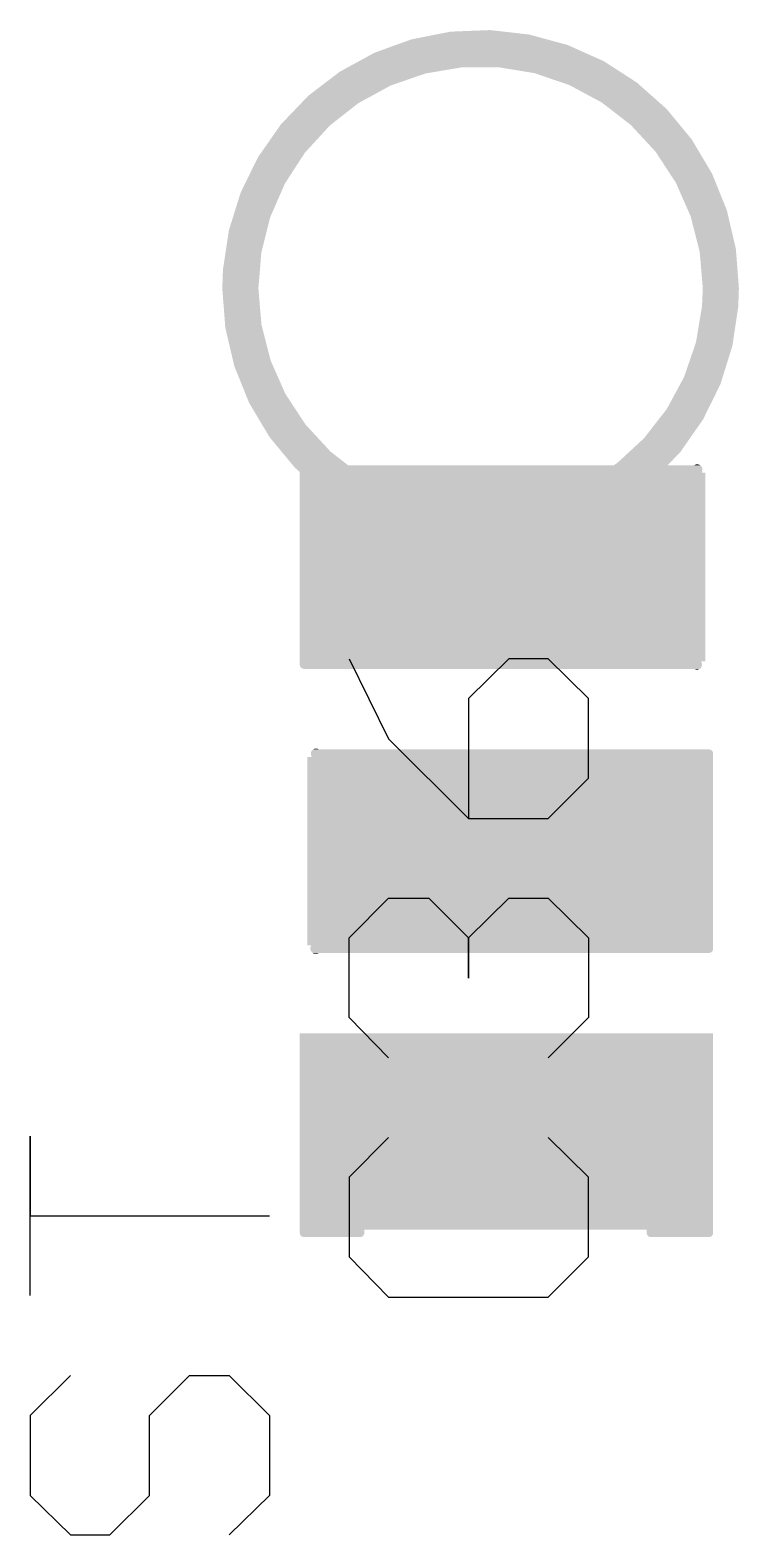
# Model space of a CAD drawing. Extents: x 0 to 3.48, y -0.08 to 2.34.
# Drawn here: x 0.9989 to 1.0922, y 0.3376 to 0.5357 of the extents above; entities that cross this region are included whole.
import ezdxf

# ---------------------------------------------------------------- set-up
doc = ezdxf.new("R2010")
doc.units = 0
doc.layers.add('GBS', color=7, linetype='Continuous')
doc.layers.add('GTO', color=7, linetype='Continuous')

msp = doc.modelspace()

# ---------------------------------------------------------------- linework, layer by layer
at = {"layer": 'GBS'}
for points in [[(1.0344, 0.47789), (1.03441, 0.47792), (1.0874, 0.47789), (1.0874, 0.47792)], [(1.0344, 0.47786), (1.0344, 0.47789), (1.08741, 0.47786), (1.0874, 0.47789)], [(1.0344, 0.47784), (1.0344, 0.47786), (1.08741, 0.47784), (1.08741, 0.47786)], [(1.0344, 0.4778), (1.0344, 0.47784), (1.08741, 0.4778), (1.08741, 0.47784)], [(1.0344, 0.47774), (1.0344, 0.4778), (1.0874, 0.47774), (1.08741, 0.4778)], [(1.0344, 0.47768), (1.0344, 0.47774), (1.08739, 0.47768), (1.0874, 0.47774)], [(1.0344, 0.47762), (1.0344, 0.47768), (1.08738, 0.47762), (1.08739, 0.47768)], [(1.0344, 0.47756), (1.0344, 0.47762), (1.08736, 0.47756), (1.08738, 0.47762)], [(1.0344, 0.4775), (1.0344, 0.47756), (1.08733, 0.4775), (1.08736, 0.47756)], [(1.0344, 0.47745), (1.0344, 0.4775), (1.0873, 0.47745), (1.08733, 0.4775)], [(1.0344, 0.47741), (1.0344, 0.47745), (1.08728, 0.47741), (1.0873, 0.47745)], [(1.0344, 0.4774), (1.0344, 0.47741), (1.08729, 0.4774), (1.08728, 0.47741)], [(1.0344, 0.4526), (1.0344, 0.4774), (1.0878, 0.4526), (1.0878, 0.4774)], [(1.0344, 0.4774), (1.0344, 0.4774), (1.0878, 0.4774), (1.08729, 0.4774)], [(1.03441, 0.47794), (1.03442, 0.47798), (1.0874, 0.47794), (1.08739, 0.47798)], [(1.03441, 0.47792), (1.03441, 0.47794), (1.0874, 0.47792), (1.0874, 0.47794)], [(1.03442, 0.47798), (1.03444, 0.47803), (1.08739, 0.47798), (1.08737, 0.47803)], [(1.03444, 0.47804), (1.03446, 0.47808), (1.08737, 0.47804), (1.08736, 0.47808)], [(1.03444, 0.47803), (1.03444, 0.47804), (1.08737, 0.47803), (1.08737, 0.47804)], [(1.03446, 0.47809), (1.03448, 0.47812), (1.08735, 0.47809), (1.08734, 0.47812)], [(1.03446, 0.47808), (1.03446, 0.47809), (1.08736, 0.47808), (1.08735, 0.47809)], [(1.03448, 0.47812), (1.0345, 0.47815), (1.08734, 0.47812), (1.08732, 0.47815)], [(1.0345, 0.47816), (1.03453, 0.4782), (1.08732, 0.47816), (1.08729, 0.4782)], [(1.0345, 0.47815), (1.0345, 0.47816), (1.08732, 0.47815), (1.08732, 0.47816)], [(1.03454, 0.4782), (1.03457, 0.47824), (1.08729, 0.4782), (1.08727, 0.47824)], [(1.03457, 0.47824), (1.03458, 0.47825), (1.08727, 0.47824), (1.08726, 0.47825)], [(1.03458, 0.47825), (1.0346, 0.47827), (1.08726, 0.47825), (1.08724, 0.47827)], [(1.0346, 0.47827), (1.03464, 0.4783), (1.08724, 0.47827), (1.08722, 0.4783)], [(1.03464, 0.4783), (1.03468, 0.47833), (1.08722, 0.4783), (1.08719, 0.47833)], [(1.03468, 0.47833), (1.03471, 0.47834), (1.08719, 0.47833), (1.08717, 0.47834)], [(1.03471, 0.47834), (1.03473, 0.47835), (1.08717, 0.47834), (1.08716, 0.47835)], [(1.03473, 0.47835), (1.03477, 0.47837), (1.08716, 0.47835), (1.08714, 0.47837)], [(1.03477, 0.47837), (1.03481, 0.47838), (1.08714, 0.47837), (1.08713, 0.47838)], [(1.03481, 0.47838), (1.03482, 0.47838), (1.08713, 0.47838), (1.08712, 0.47838)], [(1.03482, 0.47838), (1.03487, 0.47839), (1.08712, 0.47838), (1.08711, 0.47839)], [(1.03487, 0.47839), (1.03492, 0.4784), (1.08711, 0.47839), (1.0871, 0.4784)], [(1.03492, 0.4784), (1.03497, 0.4784), (1.0871, 0.4784), (1.08709, 0.4784)], [(1.08633, 0.4784), (1.08634, 0.47841), (1.08709, 0.4784), (1.08708, 0.47841)], [(1.08634, 0.47841), (1.08638, 0.47843), (1.08708, 0.47841), (1.08704, 0.47843)], [(1.08638, 0.47843), (1.0864, 0.47844), (1.08704, 0.47843), (1.08702, 0.47844)], [(1.0864, 0.47844), (1.08643, 0.47846), (1.08702, 0.47844), (1.08699, 0.47846)], [(1.08643, 0.47846), (1.08645, 0.47847), (1.08699, 0.47846), (1.08697, 0.47847)], [(1.08645, 0.47847), (1.08649, 0.47848), (1.08697, 0.47847), (1.08693, 0.47848)], [(1.08649, 0.47848), (1.08651, 0.47849), (1.08693, 0.47848), (1.08691, 0.47849)], [(1.08651, 0.47849), (1.08655, 0.4785), (1.08691, 0.47849), (1.08687, 0.4785)], [(1.08655, 0.4785), (1.08657, 0.4785), (1.08687, 0.4785), (1.08685, 0.4785)], [(1.08657, 0.4785), (1.08661, 0.47851), (1.08685, 0.4785), (1.08681, 0.47851)], [(1.08661, 0.47851), (1.08664, 0.47851), (1.08681, 0.47851), (1.08679, 0.47851)], [(1.08664, 0.47851), (1.08667, 0.47851), (1.08679, 0.47851), (1.08674, 0.47851)], [(1.08667, 0.47851), (1.08673, 0.47852), (1.08674, 0.47851), (1.08673, 0.47852)], [(1.0344, 0.45259), (1.0344, 0.4526), (1.08727, 0.45259), (1.08728, 0.4526)], [(1.0344, 0.4526), (1.0344, 0.4526), (1.08728, 0.4526), (1.0878, 0.4526)], [(1.0344, 0.4525), (1.0344, 0.45259), (1.08725, 0.4525), (1.08727, 0.45259)], [(1.0344, 0.45249), (1.0344, 0.4525), (1.08725, 0.45249), (1.08725, 0.4525)], [(1.0344, 0.45244), (1.0344, 0.45249), (1.08728, 0.45244), (1.08725, 0.45249)], [(1.0344, 0.45239), (1.0344, 0.45244), (1.0873, 0.45239), (1.08728, 0.45244)], [(1.0344, 0.45233), (1.0344, 0.45239), (1.08732, 0.45233), (1.0873, 0.45239)], [(1.0344, 0.45228), (1.0344, 0.45233), (1.08733, 0.45228), (1.08732, 0.45233)], [(1.0344, 0.45222), (1.0344, 0.45228), (1.08734, 0.45222), (1.08733, 0.45228)], [(1.0344, 0.45216), (1.0344, 0.45222), (1.08734, 0.45216), (1.08734, 0.45222)], [(1.0344, 0.45211), (1.0344, 0.45216), (1.08734, 0.45211), (1.08734, 0.45216)], [(1.03441, 0.4521), (1.0344, 0.45211), (1.08734, 0.4521), (1.08734, 0.45211)], [(1.03441, 0.45207), (1.03441, 0.4521), (1.08734, 0.45207), (1.08734, 0.4521)], [(1.03442, 0.45205), (1.03441, 0.45207), (1.08733, 0.45205), (1.08734, 0.45207)], [(1.03442, 0.45202), (1.03442, 0.45205), (1.08733, 0.45202), (1.08733, 0.45205)], [(1.03443, 0.45199), (1.03442, 0.45202), (1.08732, 0.45199), (1.08733, 0.45202)], [(1.03444, 0.45197), (1.03443, 0.45199), (1.08732, 0.45197), (1.08732, 0.45199)], [(1.03445, 0.45193), (1.03444, 0.45197), (1.0873, 0.45193), (1.08732, 0.45197)], [(1.03448, 0.45188), (1.03445, 0.45193), (1.08728, 0.45188), (1.0873, 0.45193)], [(1.0345, 0.45184), (1.03448, 0.45188), (1.08726, 0.45184), (1.08728, 0.45188)], [(1.03451, 0.45183), (1.0345, 0.45184), (1.08726, 0.45183), (1.08726, 0.45184)], [(1.03453, 0.4518), (1.03451, 0.45183), (1.08724, 0.4518), (1.08726, 0.45183)], [(1.03455, 0.45178), (1.03453, 0.4518), (1.08723, 0.45178), (1.08724, 0.4518)], [(1.03457, 0.45177), (1.03455, 0.45178), (1.08721, 0.45177), (1.08723, 0.45178)], [(1.0346, 0.45173), (1.03457, 0.45177), (1.08719, 0.45173), (1.08721, 0.45177)], [(1.03464, 0.4517), (1.0346, 0.45173), (1.08716, 0.4517), (1.08719, 0.45173)], [(1.03466, 0.45169), (1.03464, 0.4517), (1.08715, 0.45169), (1.08716, 0.4517)], [(1.03468, 0.45168), (1.03466, 0.45169), (1.08714, 0.45168), (1.08715, 0.45169)], [(1.03473, 0.45165), (1.03468, 0.45168), (1.08711, 0.45165), (1.08714, 0.45168)], [(1.03477, 0.45163), (1.03473, 0.45165), (1.08709, 0.45163), (1.08711, 0.45165)], [(1.03482, 0.45162), (1.03477, 0.45163), (1.08707, 0.45162), (1.08709, 0.45163)], [(1.03483, 0.45162), (1.03482, 0.45162), (1.08706, 0.45162), (1.08707, 0.45162)], [(1.03487, 0.45161), (1.03483, 0.45162), (1.08705, 0.45161), (1.08706, 0.45162)], [(1.03492, 0.4516), (1.03487, 0.45161), (1.08704, 0.4516), (1.08705, 0.45161)], [(1.08603, 0.45159), (1.08593, 0.4516), (1.08623, 0.45159), (1.08632, 0.4516)], [(1.08613, 0.45158), (1.08603, 0.45159), (1.08613, 0.45158), (1.08622, 0.45159)], [(1.08603, 0.45159), (1.08603, 0.45159), (1.08622, 0.45159), (1.08623, 0.45159)], [(1.08635, 0.45159), (1.08633, 0.4516), (1.08702, 0.45159), (1.08703, 0.4516)], [(1.08633, 0.4516), (1.08633, 0.4516), (1.08703, 0.4516), (1.08704, 0.4516)], [(1.08635, 0.45158), (1.08635, 0.45159), (1.08701, 0.45158), (1.08702, 0.45159)], [(1.0864, 0.45156), (1.08635, 0.45158), (1.08697, 0.45156), (1.08701, 0.45158)], [(1.08641, 0.45156), (1.0864, 0.45156), (1.08696, 0.45156), (1.08697, 0.45156)], [(1.08645, 0.45154), (1.08641, 0.45156), (1.08691, 0.45154), (1.08696, 0.45156)], [(1.08646, 0.45153), (1.08645, 0.45154), (1.0869, 0.45153), (1.08691, 0.45154)], [(1.08651, 0.45152), (1.08646, 0.45153), (1.08686, 0.45152), (1.0869, 0.45153)], [(1.08656, 0.45151), (1.08651, 0.45152), (1.0868, 0.45151), (1.08685, 0.45152)], [(1.08651, 0.45152), (1.08651, 0.45152), (1.08685, 0.45152), (1.08686, 0.45152)], [(1.08657, 0.4515), (1.08656, 0.45151), (1.08679, 0.4515), (1.0868, 0.45151)], [(1.08662, 0.4515), (1.08657, 0.4515), (1.08674, 0.4515), (1.08679, 0.4515)], [(1.08663, 0.4515), (1.08662, 0.4515), (1.08673, 0.4515), (1.08674, 0.4515)], [(1.08669, 0.45149), (1.08663, 0.4515), (1.08669, 0.45149), (1.08673, 0.4515)], [(1.0354, 0.4152), (1.0354, 0.44), (1.0888, 0.4152), (1.0888, 0.44)], [(1.03586, 0.4405), (1.03587, 0.44053), (1.0888, 0.4405), (1.08879, 0.44053)], [(1.03586, 0.44048), (1.03586, 0.4405), (1.0888, 0.44048), (1.0888, 0.4405)], [(1.03586, 0.44044), (1.03586, 0.44048), (1.0888, 0.44044), (1.0888, 0.44048)], [(1.03586, 0.44038), (1.03586, 0.44044), (1.0888, 0.44038), (1.0888, 0.44044)], [(1.03587, 0.44032), (1.03586, 0.44038), (1.0888, 0.44032), (1.0888, 0.44038)], [(1.03587, 0.44055), (1.03588, 0.44058), (1.08879, 0.44055), (1.08878, 0.44058)], [(1.03587, 0.44053), (1.03587, 0.44055), (1.08879, 0.44053), (1.08879, 0.44055)], [(1.03589, 0.44027), (1.03587, 0.44032), (1.0888, 0.44027), (1.0888, 0.44032)], [(1.03588, 0.44061), (1.03589, 0.44063), (1.08877, 0.44061), (1.08877, 0.44063)], [(1.03588, 0.44058), (1.03588, 0.44061), (1.08878, 0.44058), (1.08877, 0.44061)], [(1.03589, 0.44063), (1.0359, 0.44067), (1.08877, 0.44063), (1.08875, 0.44067)], [(1.0359, 0.44021), (1.03589, 0.44027), (1.0888, 0.44021), (1.0888, 0.44027)], [(1.0359, 0.44067), (1.03592, 0.44072), (1.08875, 0.44067), (1.08873, 0.44072)], [(1.03593, 0.44016), (1.0359, 0.44021), (1.0888, 0.44016), (1.0888, 0.44021)], [(1.03592, 0.44072), (1.03594, 0.44076), (1.08873, 0.44072), (1.0887, 0.44076)], [(1.03595, 0.44011), (1.03593, 0.44016), (1.0888, 0.44011), (1.0888, 0.44016)], [(1.03593, 0.44), (1.03594, 0.44001), (1.0888, 0.44), (1.0888, 0.44001)], [(1.03594, 0.44076), (1.03595, 0.44077), (1.0887, 0.44076), (1.08869, 0.44077)], [(1.03594, 0.44001), (1.03595, 0.4401), (1.0888, 0.44001), (1.0888, 0.4401)], [(1.03595, 0.44077), (1.03596, 0.4408), (1.08869, 0.44077), (1.08867, 0.4408)], [(1.03595, 0.4401), (1.03595, 0.44011), (1.0888, 0.4401), (1.0888, 0.44011)], [(1.03596, 0.4408), (1.03598, 0.44082), (1.08867, 0.4408), (1.08865, 0.44082)], [(1.03598, 0.44082), (1.03599, 0.44083), (1.08865, 0.44082), (1.08864, 0.44083)], [(1.03599, 0.44083), (1.03601, 0.44087), (1.08864, 0.44083), (1.0886, 0.44087)], [(1.03601, 0.44087), (1.03604, 0.4409), (1.0886, 0.44087), (1.08856, 0.4409)], [(1.03604, 0.4409), (1.03605, 0.44091), (1.08856, 0.4409), (1.08855, 0.44091)], [(1.03605, 0.44091), (1.03607, 0.44092), (1.08855, 0.44091), (1.08852, 0.44092)], [(1.03607, 0.44092), (1.03609, 0.44095), (1.08852, 0.44092), (1.08848, 0.44095)], [(1.03609, 0.44095), (1.03612, 0.44097), (1.08848, 0.44095), (1.08843, 0.44097)], [(1.03612, 0.44097), (1.03614, 0.44098), (1.08843, 0.44097), (1.08839, 0.44098)], [(1.03614, 0.44098), (1.03615, 0.44099), (1.08837, 0.44098), (1.08834, 0.44099)], [(1.03614, 0.44098), (1.03614, 0.44098), (1.08839, 0.44098), (1.08837, 0.44098)], [(1.03615, 0.44099), (1.03616, 0.441), (1.08834, 0.44099), (1.08829, 0.441)], [(1.03616, 0.441), (1.03617, 0.441), (1.08829, 0.441), (1.08824, 0.441)], [(1.03617, 0.441), (1.03619, 0.44101), (1.03688, 0.441), (1.03686, 0.44101)], [(1.03617, 0.441), (1.03617, 0.441), (1.08824, 0.441), (1.03727, 0.441)], [(1.03619, 0.44101), (1.0362, 0.44102), (1.03686, 0.44101), (1.03685, 0.44102)], [(1.0362, 0.44102), (1.03624, 0.44104), (1.03685, 0.44102), (1.03681, 0.44104)], [(1.03624, 0.44104), (1.03625, 0.44105), (1.03681, 0.44104), (1.0368, 0.44105)], [(1.03625, 0.44105), (1.03629, 0.44106), (1.0368, 0.44105), (1.03675, 0.44106)], [(1.03629, 0.44106), (1.0363, 0.44107), (1.03675, 0.44106), (1.03674, 0.44107)], [(1.0363, 0.44107), (1.03635, 0.44108), (1.03674, 0.44107), (1.0367, 0.44108)], [(1.03635, 0.44108), (1.03636, 0.44108), (1.0367, 0.44108), (1.03669, 0.44108)], [(1.03636, 0.44108), (1.0364, 0.44109), (1.03669, 0.44108), (1.03664, 0.44109)], [(1.0364, 0.44109), (1.03642, 0.4411), (1.03664, 0.44109), (1.03663, 0.4411)], [(1.03642, 0.4411), (1.03646, 0.4411), (1.03663, 0.4411), (1.03658, 0.4411)], [(1.03646, 0.4411), (1.03648, 0.4411), (1.03658, 0.4411), (1.03657, 0.4411)], [(1.03648, 0.4411), (1.03652, 0.44111), (1.03657, 0.4411), (1.03652, 0.44111)], [(1.03688, 0.441), (1.03698, 0.44101), (1.03727, 0.441), (1.03718, 0.44101)], [(1.03698, 0.44101), (1.03708, 0.44102), (1.03717, 0.44101), (1.03708, 0.44102)], [(1.03698, 0.44101), (1.03698, 0.44101), (1.03718, 0.44101), (1.03717, 0.44101)], [(1.0358, 0.41486), (1.03581, 0.41492), (1.0888, 0.41486), (1.0888, 0.41492)], [(1.0358, 0.4148), (1.0358, 0.41486), (1.0888, 0.4148), (1.0888, 0.41486)], [(1.0358, 0.41476), (1.0358, 0.4148), (1.0888, 0.41476), (1.0888, 0.4148)], [(1.0358, 0.41474), (1.0358, 0.41476), (1.0888, 0.41474), (1.0888, 0.41476)], [(1.0358, 0.41471), (1.0358, 0.41474), (1.0888, 0.41471), (1.0888, 0.41474)], [(1.03581, 0.41468), (1.0358, 0.41471), (1.0888, 0.41468), (1.0888, 0.41471)], [(1.03581, 0.41492), (1.03583, 0.41498), (1.0888, 0.41492), (1.0888, 0.41498)], [(1.03581, 0.41466), (1.03581, 0.41468), (1.08879, 0.41466), (1.0888, 0.41468)], [(1.03582, 0.41462), (1.03581, 0.41466), (1.08878, 0.41462), (1.08879, 0.41466)], [(1.03583, 0.41457), (1.03582, 0.41462), (1.08877, 0.41457), (1.08878, 0.41462)], [(1.03583, 0.41498), (1.03585, 0.41504), (1.0888, 0.41498), (1.0888, 0.41504)], [(1.03583, 0.41456), (1.03583, 0.41457), (1.08877, 0.41456), (1.08877, 0.41457)], [(1.03585, 0.41452), (1.03583, 0.41456), (1.08875, 0.41452), (1.08877, 0.41456)], [(1.03585, 0.41504), (1.03587, 0.4151), (1.0888, 0.41504), (1.0888, 0.4151)], [(1.03585, 0.41451), (1.03585, 0.41452), (1.08874, 0.41451), (1.08875, 0.41452)], [(1.03587, 0.41448), (1.03585, 0.41451), (1.08873, 0.41448), (1.08874, 0.41451)], [(1.03587, 0.4151), (1.0359, 0.41515), (1.0888, 0.4151), (1.0888, 0.41515)], [(1.03588, 0.41445), (1.03587, 0.41448), (1.08871, 0.41445), (1.08873, 0.41448)], [(1.03589, 0.41444), (1.03588, 0.41445), (1.0887, 0.41444), (1.08871, 0.41445)], [(1.03591, 0.4144), (1.03589, 0.41444), (1.08867, 0.4144), (1.0887, 0.41444)], [(1.0359, 0.41515), (1.03593, 0.41519), (1.0888, 0.41515), (1.0888, 0.41519)], [(1.03594, 0.41436), (1.03591, 0.4144), (1.08864, 0.41436), (1.08867, 0.4144)], [(1.03593, 0.41519), (1.03592, 0.4152), (1.0888, 0.41519), (1.0888, 0.4152)], [(1.03595, 0.41435), (1.03594, 0.41436), (1.08862, 0.41435), (1.08864, 0.41436)], [(1.03596, 0.41433), (1.03595, 0.41435), (1.0886, 0.41433), (1.08862, 0.41435)], [(1.03599, 0.4143), (1.03596, 0.41433), (1.08857, 0.4143), (1.0886, 0.41433)], [(1.03602, 0.41428), (1.03599, 0.4143), (1.08852, 0.41428), (1.08856, 0.4143)], [(1.03599, 0.4143), (1.03599, 0.4143), (1.08856, 0.4143), (1.08857, 0.4143)], [(1.03603, 0.41426), (1.03602, 0.41428), (1.08849, 0.41426), (1.08852, 0.41428)], [(1.03604, 0.41425), (1.03603, 0.41426), (1.08848, 0.41425), (1.08849, 0.41426)], [(1.03607, 0.41423), (1.03604, 0.41425), (1.08843, 0.41423), (1.08848, 0.41425)], [(1.03608, 0.41422), (1.03607, 0.41423), (1.0884, 0.41422), (1.08843, 0.41423)], [(1.0361, 0.41421), (1.03608, 0.41422), (1.08834, 0.41421), (1.08838, 0.41422)], [(1.03608, 0.41422), (1.03608, 0.41422), (1.08838, 0.41422), (1.0884, 0.41422)], [(1.03611, 0.4142), (1.0361, 0.41421), (1.08829, 0.4142), (1.08834, 0.41421)], [(1.03611, 0.4142), (1.03611, 0.4142), (1.03688, 0.4142), (1.08824, 0.4142)], [(1.03611, 0.4142), (1.03611, 0.4142), (1.08824, 0.4142), (1.08829, 0.4142)], [(1.03613, 0.41419), (1.03612, 0.4142), (1.03686, 0.41419), (1.03688, 0.4142)], [(1.03617, 0.41417), (1.03613, 0.41419), (1.03683, 0.41417), (1.03686, 0.41419)], [(1.03618, 0.41416), (1.03617, 0.41417), (1.03681, 0.41416), (1.03683, 0.41417)], [(1.03622, 0.41414), (1.03618, 0.41416), (1.03677, 0.41414), (1.03681, 0.41416)], [(1.03624, 0.41413), (1.03622, 0.41414), (1.03675, 0.41413), (1.03677, 0.41414)], [(1.03628, 0.41412), (1.03624, 0.41413), (1.03672, 0.41412), (1.03675, 0.41413)], [(1.0363, 0.41411), (1.03628, 0.41412), (1.03669, 0.41411), (1.03672, 0.41412)], [(1.03634, 0.4141), (1.0363, 0.41411), (1.03666, 0.4141), (1.03669, 0.41411)], [(1.03635, 0.4141), (1.03634, 0.4141), (1.03663, 0.4141), (1.03666, 0.4141)], [(1.0364, 0.41409), (1.03635, 0.4141), (1.0366, 0.41409), (1.03663, 0.4141)], [(1.03641, 0.41409), (1.0364, 0.41409), (1.03657, 0.41409), (1.0366, 0.41409)], [(1.03646, 0.41409), (1.03641, 0.41409), (1.03654, 0.41409), (1.03657, 0.41409)], [(1.03648, 0.41409), (1.03646, 0.41409), (1.03648, 0.41409), (1.03654, 0.41409)], [(1.0344, 0.3778), (1.0344, 0.4036), (1.0888, 0.3778), (1.0888, 0.4036)], [(1.03441, 0.4036), (1.03441, 0.4036), (1.0888, 0.4036), (1.03441, 0.4036)], [(1.0344, 0.37779), (1.0344, 0.3778), (1.0429, 0.37779), (1.0429, 0.3778)], [(1.0344, 0.3778), (1.0344, 0.3778), (1.0429, 0.3778), (1.08005, 0.3778)], [(1.0344, 0.37736), (1.0344, 0.37779), (1.0429, 0.37736), (1.0429, 0.37779)], [(1.0344, 0.37731), (1.0344, 0.37736), (1.04289, 0.37731), (1.0429, 0.37736)], [(1.03441, 0.37727), (1.0344, 0.37731), (1.04289, 0.37727), (1.04289, 0.37731)], [(1.03441, 0.37726), (1.03441, 0.37727), (1.04289, 0.37726), (1.04289, 0.37727)], [(1.03442, 0.37722), (1.03441, 0.37726), (1.04288, 0.37722), (1.04289, 0.37726)], [(1.03444, 0.37717), (1.03442, 0.37722), (1.04286, 0.37717), (1.04288, 0.37722)], [(1.03445, 0.37713), (1.03444, 0.37717), (1.04284, 0.37713), (1.04286, 0.37717)], [(1.03446, 0.37712), (1.03445, 0.37713), (1.04284, 0.37712), (1.04284, 0.37713)], [(1.03448, 0.37708), (1.03446, 0.37712), (1.04282, 0.37708), (1.04284, 0.37712)], [(1.0345, 0.37704), (1.03448, 0.37708), (1.04279, 0.37704), (1.04282, 0.37708)], [(1.03453, 0.377), (1.0345, 0.37704), (1.04276, 0.377), (1.04279, 0.37704)], [(1.03457, 0.37697), (1.03453, 0.377), (1.04273, 0.37697), (1.04276, 0.377)], [(1.03457, 0.37696), (1.03457, 0.37697), (1.04273, 0.37696), (1.04273, 0.37697)], [(1.0346, 0.37693), (1.03457, 0.37696), (1.0427, 0.37693), (1.04273, 0.37696)], [(1.03464, 0.3769), (1.0346, 0.37693), (1.04266, 0.3769), (1.04269, 0.37693)], [(1.0346, 0.37693), (1.0346, 0.37693), (1.04269, 0.37693), (1.0427, 0.37693)], [(1.03468, 0.37688), (1.03464, 0.3769), (1.04262, 0.37688), (1.04266, 0.3769)], [(1.03473, 0.37685), (1.03468, 0.37688), (1.04257, 0.37685), (1.04261, 0.37688)], [(1.03468, 0.37688), (1.03468, 0.37688), (1.04261, 0.37688), (1.04262, 0.37688)], [(1.03477, 0.37683), (1.03473, 0.37685), (1.04253, 0.37683), (1.04257, 0.37685)], [(1.03482, 0.37682), (1.03477, 0.37683), (1.04248, 0.37682), (1.04252, 0.37683)], [(1.03477, 0.37683), (1.03477, 0.37683), (1.04252, 0.37683), (1.04253, 0.37683)], [(1.03487, 0.37681), (1.03482, 0.37682), (1.04243, 0.37681), (1.04248, 0.37682)], [(1.03492, 0.3768), (1.03487, 0.37681), (1.04238, 0.3768), (1.04243, 0.37681)], [(1.03496, 0.3768), (1.03492, 0.3768), (1.04233, 0.3768), (1.04238, 0.3768)], [(1.08006, 0.37779), (1.08005, 0.3778), (1.0888, 0.37779), (1.0888, 0.3778)], [(1.08006, 0.37736), (1.08006, 0.37779), (1.0888, 0.37736), (1.0888, 0.37779)], [(1.08006, 0.37732), (1.08006, 0.37736), (1.0888, 0.37732), (1.0888, 0.37736)], [(1.08006, 0.37731), (1.08006, 0.37732), (1.0888, 0.37731), (1.0888, 0.37732)], [(1.08007, 0.37727), (1.08006, 0.37731), (1.08879, 0.37727), (1.0888, 0.37731)], [(1.08007, 0.37726), (1.08007, 0.37727), (1.08879, 0.37726), (1.08879, 0.37727)], [(1.08008, 0.37722), (1.08007, 0.37726), (1.08878, 0.37722), (1.08879, 0.37726)], [(1.0801, 0.37717), (1.08008, 0.37722), (1.08877, 0.37717), (1.08878, 0.37722)], [(1.08011, 0.37713), (1.0801, 0.37717), (1.08875, 0.37713), (1.08877, 0.37717)], [(1.08012, 0.37712), (1.08011, 0.37713), (1.08875, 0.37712), (1.08875, 0.37713)], [(1.08014, 0.37708), (1.08012, 0.37712), (1.08873, 0.37708), (1.08875, 0.37712)], [(1.08016, 0.37704), (1.08014, 0.37708), (1.0887, 0.37704), (1.08873, 0.37708)], [(1.08019, 0.377), (1.08016, 0.37704), (1.08867, 0.377), (1.0887, 0.37704)], [(1.08023, 0.37697), (1.08019, 0.377), (1.08864, 0.37697), (1.08867, 0.377)], [(1.08023, 0.37696), (1.08023, 0.37697), (1.08864, 0.37696), (1.08864, 0.37697)], [(1.08026, 0.37693), (1.08023, 0.37696), (1.0886, 0.37693), (1.08864, 0.37696)], [(1.0803, 0.3769), (1.08026, 0.37693), (1.08856, 0.3769), (1.0886, 0.37693)], [(1.08034, 0.37688), (1.0803, 0.3769), (1.08852, 0.37688), (1.08856, 0.3769)], [(1.08039, 0.37685), (1.08034, 0.37688), (1.08848, 0.37685), (1.08852, 0.37688)], [(1.08043, 0.37683), (1.08039, 0.37685), (1.08843, 0.37683), (1.08848, 0.37685)], [(1.08048, 0.37682), (1.08043, 0.37683), (1.08839, 0.37682), (1.08843, 0.37683)], [(1.08053, 0.37681), (1.08048, 0.37682), (1.08834, 0.37681), (1.08838, 0.37682)], [(1.08048, 0.37682), (1.08048, 0.37682), (1.08838, 0.37682), (1.08839, 0.37682)], [(1.08057, 0.3768), (1.08053, 0.37681), (1.08829, 0.3768), (1.08834, 0.37681)], [(1.08062, 0.3768), (1.08058, 0.3768), (1.08824, 0.3768), (1.08829, 0.3768)]]:
    msp.add_solid(points, dxfattribs=at)
at = {"layer": 'GTO'}
for points in [[(1.0409, 0.4529), (1.0461, 0.4424), (1.0566, 0.4319), (1.0671, 0.4319), (1.0724, 0.4372), (1.0724, 0.4477), (1.0671, 0.4529), (1.0619, 0.4529), (1.0566, 0.4477), (1.0566, 0.4319)], [(1.0461, 0.4004), (1.0409, 0.4057), (1.0409, 0.4162), (1.0461, 0.4214), (1.0514, 0.4214), (1.0566, 0.4162), (1.0566, 0.4109), (1.0566, 0.4162), (1.0619, 0.4214), (1.0671, 0.4214), (1.0724, 0.4162), (1.0724, 0.4057), (1.0671, 0.4004)], [(0.9989, 0.3691), (0.9989, 0.3901), (0.9989, 0.3796), (1.0304, 0.3796)], [(1.0461, 0.3899), (1.0409, 0.3847), (1.0409, 0.3742), (1.0461, 0.3689), (1.0671, 0.3689), (1.0724, 0.3742), (1.0724, 0.3847), (1.0671, 0.3899)], [(1.0042, 0.3586), (0.9989, 0.3533), (0.9989, 0.3428), (1.0042, 0.3376), (1.0094, 0.3376), (1.0146, 0.3428), (1.0146, 0.3533), (1.0199, 0.3586), (1.0251, 0.3586), (1.0304, 0.3533), (1.0304, 0.3428), (1.0251, 0.3376)]]:
    msp.add_lwpolyline(points, dxfattribs=at)
for points in [[(1.04912, 0.53446), (1.0523, 0.53509), (1.0669, 0.53446), (1.06462, 0.53509)], [(1.0523, 0.53509), (1.05424, 0.53547), (1.06462, 0.53509), (1.06129, 0.53547)], [(1.05424, 0.53547), (1.05944, 0.53568), (1.06129, 0.53547), (1.05944, 0.53568)], [(1.04422, 0.53269), (1.04705, 0.53372), (1.07194, 0.53269), (1.06965, 0.53372)], [(1.04705, 0.53372), (1.04912, 0.53446), (1.06965, 0.53372), (1.0669, 0.53446)], [(1.04074, 0.53079), (1.04221, 0.53159), (1.07565, 0.53079), (1.07441, 0.53159)], [(1.04221, 0.53159), (1.04422, 0.53269), (1.07441, 0.53159), (1.07194, 0.53269)], [(1.03728, 0.52838), (1.03935, 0.52996), (1.04636, 0.52838), (1.05093, 0.52996)], [(1.03935, 0.52996), (1.03965, 0.53019), (1.05093, 0.52996), (1.05227, 0.53019)], [(1.03965, 0.53019), (1.04071, 0.53077), (1.05227, 0.53019), (1.0557, 0.53077)], [(1.04071, 0.53077), (1.04074, 0.53079), (1.0557, 0.53077), (1.06053, 0.53079)], [(1.0653, 0.53001), (1.06053, 0.53079), (1.07686, 0.53001), (1.07565, 0.53079)], [(1.06896, 0.52876), (1.0653, 0.53001), (1.07878, 0.52876), (1.07686, 0.53001)], [(1.0346, 0.52607), (1.03551, 0.52702), (1.04212, 0.52607), (1.04387, 0.52702)], [(1.03551, 0.52702), (1.03728, 0.52838), (1.04387, 0.52702), (1.04636, 0.52838)], [(1.06987, 0.52845), (1.06896, 0.52876), (1.07913, 0.52845), (1.07878, 0.52876)], [(1.07413, 0.52616), (1.06987, 0.52845), (1.08171, 0.52616), (1.07913, 0.52845)], [(1.03191, 0.52326), (1.0346, 0.52607), (1.03854, 0.52326), (1.04212, 0.52607)], [(1.07525, 0.5253), (1.07413, 0.52616), (1.08268, 0.5253), (1.08171, 0.52616)], [(1.07795, 0.52321), (1.07525, 0.5253), (1.08441, 0.52321), (1.08268, 0.5253)], [(1.0293, 0.51952), (1.03179, 0.52308), (1.03506, 0.51952), (1.03832, 0.52308)], [(1.03179, 0.52308), (1.03191, 0.52326), (1.03832, 0.52308), (1.03854, 0.52326)], [(1.07974, 0.52128), (1.07795, 0.52321), (1.086, 0.52128), (1.08441, 0.52321)], [(1.08124, 0.51966), (1.07974, 0.52128), (1.08696, 0.51966), (1.086, 0.52128)], [(1.02719, 0.51546), (1.02892, 0.51898), (1.03243, 0.51546), (1.03471, 0.51898)], [(1.02892, 0.51898), (1.0293, 0.51952), (1.03471, 0.51898), (1.03506, 0.51952)], [(1.08311, 0.5168), (1.08124, 0.51966), (1.08866, 0.5168), (1.08696, 0.51966)], [(1.02663, 0.51431), (1.02719, 0.51546), (1.03193, 0.51431), (1.03243, 0.51546)], [(1.08389, 0.51562), (1.08311, 0.5168), (1.08914, 0.51562), (1.08866, 0.5168)], [(1.0855, 0.51197), (1.08389, 0.51562), (1.09061, 0.51197), (1.08914, 0.51562)], [(1.0256, 0.51103), (1.02663, 0.51431), (1.0305, 0.51103), (1.03193, 0.51431)], [(1.08584, 0.5112), (1.0855, 0.51197), (1.09079, 0.5112), (1.09061, 0.51197)], [(1.08694, 0.5069), (1.08584, 0.5112), (1.0918, 0.5069), (1.09079, 0.5112)], [(1.02462, 0.50634), (1.02507, 0.50933), (1.02933, 0.50634), (1.03008, 0.50933)], [(1.02507, 0.50933), (1.0256, 0.51103), (1.03008, 0.50933), (1.0305, 0.51103)], [(1.02429, 0.50418), (1.02462, 0.50634), (1.02916, 0.50418), (1.02933, 0.50634)], [(1.08704, 0.50652), (1.08694, 0.5069), (1.09183, 0.50652), (1.0918, 0.5069)], [(1.08745, 0.5017), (1.08704, 0.50652), (1.0922, 0.5017), (1.09183, 0.50652)], [(1.0242, 0.5017), (1.02429, 0.50418), (1.02895, 0.5017), (1.02916, 0.50418)], [(1.02457, 0.49688), (1.0242, 0.5017), (1.02936, 0.49688), (1.02895, 0.5017)], [(1.08735, 0.49937), (1.08745, 0.5017), (1.09212, 0.49937), (1.0922, 0.5017)], [(1.08656, 0.49461), (1.08733, 0.49922), (1.09142, 0.49461), (1.09211, 0.49922)], [(1.08733, 0.49922), (1.08735, 0.49937), (1.09211, 0.49922), (1.09212, 0.49937)], [(1.0246, 0.4965), (1.02457, 0.49688), (1.02946, 0.4965), (1.02936, 0.49688)], [(1.02561, 0.4922), (1.0246, 0.4965), (1.03056, 0.4922), (1.02946, 0.4965)], [(1.08499, 0.49003), (1.08638, 0.49407), (1.09007, 0.49003), (1.09133, 0.49407)], [(1.08638, 0.49407), (1.08656, 0.49461), (1.09133, 0.49407), (1.09142, 0.49461)], [(1.02579, 0.49143), (1.02561, 0.4922), (1.0309, 0.49143), (1.03056, 0.4922)], [(1.02726, 0.48778), (1.02579, 0.49143), (1.03251, 0.48778), (1.0309, 0.49143)], [(1.08449, 0.48909), (1.08499, 0.49003), (1.08978, 0.48909), (1.09007, 0.49003)], [(1.02774, 0.4866), (1.02726, 0.48778), (1.03329, 0.4866), (1.03251, 0.48778)], [(1.0827, 0.48578), (1.08449, 0.48909), (1.08815, 0.48578), (1.08978, 0.48909)], [(1.02944, 0.48374), (1.02774, 0.4866), (1.03517, 0.48374), (1.03329, 0.4866)], [(1.08163, 0.48442), (1.0827, 0.48578), (1.08748, 0.48442), (1.08815, 0.48578)], [(1.03041, 0.48212), (1.02944, 0.48374), (1.03667, 0.48212), (1.03517, 0.48374)], [(1.07973, 0.48197), (1.08163, 0.48442), (1.08577, 0.48197), (1.08748, 0.48442)], [(1.032, 0.48019), (1.03041, 0.48212), (1.03845, 0.48019), (1.03667, 0.48212)], [(1.07775, 0.48014), (1.07973, 0.48197), (1.0845, 0.48014), (1.08577, 0.48197)], [(1.03373, 0.4781), (1.032, 0.48019), (1.04115, 0.4781), (1.03845, 0.48019)], [(1.07618, 0.47869), (1.07775, 0.48014), (1.0831, 0.47869), (1.0845, 0.48014)], [(1.0347, 0.47724), (1.03373, 0.4781), (1.04227, 0.47724), (1.04115, 0.4781)], [(1.07264, 0.47638), (1.07618, 0.47869), (1.08089, 0.47638), (1.0831, 0.47869)], [(1.03727, 0.47495), (1.0347, 0.47724), (1.04653, 0.47495), (1.04227, 0.47724)], [(1.0677, 0.4741), (1.07213, 0.47605), (1.07792, 0.4741), (1.08046, 0.47605)], [(1.07213, 0.47605), (1.07264, 0.47638), (1.08046, 0.47605), (1.08089, 0.47638)], [(1.03762, 0.47464), (1.03727, 0.47495), (1.04744, 0.47464), (1.04653, 0.47495)], [(1.03955, 0.47339), (1.03762, 0.47464), (1.05111, 0.47339), (1.04744, 0.47464)], [(1.06417, 0.47321), (1.0677, 0.4741), (1.07676, 0.47321), (1.07792, 0.4741)], [(1.04076, 0.47261), (1.03955, 0.47339), (1.05587, 0.47261), (1.05111, 0.47339)], [(1.0409, 0.47252), (1.04076, 0.47261), (1.0582, 0.47252), (1.05587, 0.47261)], [(1.042, 0.47181), (1.0409, 0.47252), (1.0742, 0.47181), (1.07549, 0.47252)], [(1.04446, 0.47071), (1.042, 0.47181), (1.07218, 0.47071), (1.0742, 0.47181)], [(1.0582, 0.47252), (1.06302, 0.47292), (1.07549, 0.47252), (1.07622, 0.47292)], [(1.06302, 0.47292), (1.06417, 0.47321), (1.07622, 0.47292), (1.07676, 0.47321)], [(1.04676, 0.46968), (1.04446, 0.47071), (1.06935, 0.46968), (1.07218, 0.47071)], [(1.0495, 0.46894), (1.04676, 0.46968), (1.06728, 0.46894), (1.06935, 0.46968)], [(1.05178, 0.46831), (1.0495, 0.46894), (1.0641, 0.46831), (1.06728, 0.46894)], [(1.05512, 0.46793), (1.05178, 0.46831), (1.06217, 0.46793), (1.0641, 0.46831)], [(1.05696, 0.46772), (1.05512, 0.46793), (1.05696, 0.46772), (1.06217, 0.46793)]]:
    msp.add_solid(points, dxfattribs=at)

doc.saveas('drawing.dxf')
